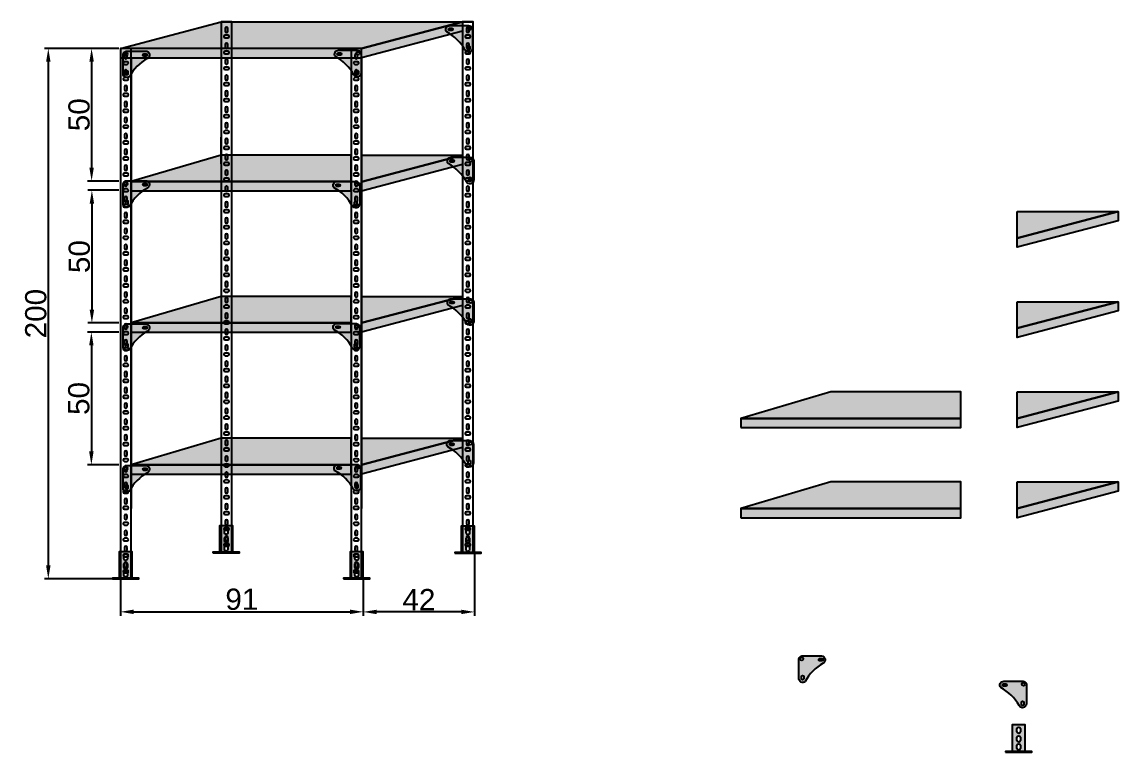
# Model space of a CAD drawing. Header units: millimetres. Extents: x 6614975 to 6624097, y 8742145 to 8746891.
# Drawn here: x 6619076.2 to 6619489.7, y 8745197.9 to 8745473.3 of the extents above; entities that cross this region are included whole.
import ezdxf

# ---------------------------------------------------------------- set-up
doc = ezdxf.new("R2010")
doc.units = ezdxf.units.MM
doc.styles.get("Standard").update_dxf_attribs({"font": 'arial.ttf'})
doc.dimstyles.new('ISO-25', dxfattribs={"dimtxt": 8, "dimasz": 5, "dimexe": 1.5, "dimexo": 0.625, "dimtad": 1, "dimtxsty": 'Standard', "dimcen": 2.5, "dimclrd": 1, "dimclre": 1, "dimclrt": 143, "dimadec": 0, "dimazin": 0, "dimtfac": 1, "dimtmove": 0, "dimatfit": 3, "dimfxl": 1, "dimarcsym": 0})

# ---------------------------------------------------------------- blocks, each defined once
blk = doc.blocks.new('*D72')
at = {"color": 1, "lineweight": -2, "transparency": 16777216}
for p, q in [((6619112.71, 8745463.29), (6619100.97, 8745463.29)), ((6619112.71, 8745413.29), (6619100.97, 8745413.29))]:
    blk.add_line(p, q, dxfattribs=at)
at = {"color": 1, "linetype": 'Continuous', "lineweight": -2, "transparency": 16777216}
blk.add_line((6619102.47, 8745458.29), (6619102.47, 8745418.29), dxfattribs=at)
at = {"color": 1, "transparency": 16777216}
for points in [[(6619101.64, 8745458.29), (6619103.31, 8745458.29), (6619102.47, 8745463.29)], [(6619101.64, 8745418.29), (6619103.31, 8745418.29), (6619102.47, 8745413.29)]]:
    blk.add_solid(points, dxfattribs=at)
at = {"layer": 'Defpoints', "color": 0, "transparency": 16777216}
for p in [(6619113.34, 8745463.29), (6619102.47, 8745413.29), (6619113.34, 8745413.29)]:
    blk.add_point(p, dxfattribs=at)
at = {"color": 143, "transparency": 16777216, "insert": (6619097.76, 8745438.29), "char_height": 8, "attachment_point": 5, "rotation": 90}
blk.add_mtext('50', dxfattribs=at)
blk = doc.blocks.new('*D73')
at = {"color": 1, "lineweight": -2, "transparency": 16777216}
for p, q in [((6619112.71, 8745409.79), (6619101.08, 8745409.79)), ((6619112.71, 8745359.79), (6619101.08, 8745359.79))]:
    blk.add_line(p, q, dxfattribs=at)
at = {"color": 1, "linetype": 'Continuous', "lineweight": -2, "transparency": 16777216}
blk.add_line((6619102.58, 8745404.79), (6619102.58, 8745364.79), dxfattribs=at)
at = {"color": 1, "transparency": 16777216}
for points in [[(6619101.75, 8745404.79), (6619103.42, 8745404.79), (6619102.58, 8745409.79)], [(6619101.75, 8745364.79), (6619103.42, 8745364.79), (6619102.58, 8745359.79)]]:
    blk.add_solid(points, dxfattribs=at)
at = {"layer": 'Defpoints', "color": 0, "transparency": 16777216}
for p in [(6619113.34, 8745409.79), (6619102.58, 8745359.79), (6619113.34, 8745359.79)]:
    blk.add_point(p, dxfattribs=at)
at = {"color": 143, "transparency": 16777216, "insert": (6619097.87, 8745384.79), "char_height": 8, "attachment_point": 5, "rotation": 90}
blk.add_mtext('50', dxfattribs=at)
blk = doc.blocks.new('*D74')
at = {"color": 1, "lineweight": -2, "transparency": 16777216}
for p, q in [((6619112.71, 8745356.29), (6619100.88, 8745356.29)), ((6619112.71, 8745306.29), (6619100.88, 8745306.29))]:
    blk.add_line(p, q, dxfattribs=at)
at = {"color": 1, "linetype": 'Continuous', "lineweight": -2, "transparency": 16777216}
blk.add_line((6619102.38, 8745351.29), (6619102.38, 8745311.29), dxfattribs=at)
at = {"color": 1, "transparency": 16777216}
for points in [[(6619101.54, 8745351.29), (6619103.21, 8745351.29), (6619102.38, 8745356.29)], [(6619101.54, 8745311.29), (6619103.21, 8745311.29), (6619102.38, 8745306.29)]]:
    blk.add_solid(points, dxfattribs=at)
at = {"layer": 'Defpoints', "color": 0, "transparency": 16777216}
for p in [(6619113.34, 8745356.29), (6619102.38, 8745306.29), (6619113.34, 8745306.29)]:
    blk.add_point(p, dxfattribs=at)
at = {"color": 143, "transparency": 16777216, "insert": (6619097.67, 8745331.29), "char_height": 8, "attachment_point": 5, "rotation": 90}
blk.add_mtext('50', dxfattribs=at)
blk = doc.blocks.new('PATA-R')
h = blk.add_hatch(color=8)
h.dxf.hatch_style = 1
h.paths.add_polyline_path([(-2.5, 10.25), (-7.5, 10.25), (-7.5, 0.25), (-2.5, 0.25)])
h.paths.add_polyline_path([(-4.36, 4.4, -1), (-5.64, 4.4), (-5.64, 5.68, -0.736995), (-4.36, 5.68)], flags=16)
h.paths.add_polyline_path([(-4.36, 2.65), (-4.36, 1.38, -1), (-5.64, 1.37), (-5.64, 2.65, -0.736995)], flags=16)
h.paths.add_polyline_path([(-5.64, 7.65), (-5.64, 8.93, -0.736995), (-4.36, 8.93), (-4.36, 7.65, -1)], flags=16)
h.paths.add_polyline_path([(0, 0.25), (-10, 0.25), (-10, 0), (0, 0)])
for points in [[(-7.5, 0.25), (-2.5, 0.25), (-2.5, 10.25), (-7.5, 10.25)], [(-10, 0), (0, 0), (0, 0.25), (-10, 0.25)]]:
    blk.add_lwpolyline(points, close=True)
for points in [[(-4.36, 7.65, -1), (-5.64, 7.65), (-5.64, 8.93, -0.736995), (-4.36, 8.93), (-4.36, 7.65)], [(-4.36, 4.4, -1), (-5.64, 4.4), (-5.64, 5.68, -0.736995), (-4.36, 5.68), (-4.36, 4.4)], [(-4.36, 1.38, -1), (-5.64, 1.37), (-5.64, 2.65, -0.736995), (-4.36, 2.65), (-4.36, 1.37)]]:
    blk.add_lwpolyline(points, format="xyb")
blk = doc.blocks.new('UNION-R')
at = {"true_color": 0x939598}
h = blk.add_hatch(color=252, dxfattribs=at)
h.dxf.hatch_style = 1
h.paths.add_polyline_path([(-8.1, 0.43, 0.631348), (-9.24, -1.96, -0.142591), (-2.34, -8.76, 0.79062), (0.43, -8.11), (0.43, -1.03, 0.414), (-1.04, 0.43)])
h.paths.add_polyline_path([(-1.31, -0.68, -1), (-0.15, -0.68, -1)], flags=16)
h.paths.add_polyline_path([(-7.37, -1.43), (-8.24, -1.43, -0.736995), (-8.24, -0.56), (-7.37, -0.56, -1)], flags=16)
h.paths.add_polyline_path([(-0.6, -7.41), (-0.6, -8.28, -1), (-1.47, -8.28), (-1.47, -7.41, -0.736995)], flags=16)
at = {"true_color": 0xffffff}
h = blk.add_hatch(color=7, dxfattribs=at)
h.dxf.hatch_style = 1
h.paths.add_polyline_path([(-8.1, 0.43, 0.631348), (-9.24, -1.96, -0.142591), (-2.34, -8.76, 0.79062), (0.43, -8.11), (0.43, -1.03, 0.414), (-1.04, 0.43)])
h.paths.add_polyline_path([(-7.37, -1.43), (-8.24, -1.43, -0.736995), (-8.24, -0.56), (-7.37, -0.56, -1)], flags=16)
h.paths.add_polyline_path([(-0.15, -0.68, -1), (-1.31, -0.68, -1)], flags=16)
h.paths.add_polyline_path([(-0.6, -7.41), (-0.6, -8.28, -1), (-1.47, -8.28), (-1.47, -7.41, -0.736995)], flags=16)
for points in [[(0.43, -8.11, -0.79062), (-2.34, -8.76, 0.142591), (-9.24, -1.96, -0.631348), (-8.1, 0.43), (-1.04, 0.43, -0.414214), (0.43, -1.04), (0.43, -8.11)], [(-7.37, -0.56, -1), (-7.37, -1.43), (-8.24, -1.43, -0.736995), (-8.24, -0.56), (-7.37, -0.56)], [(-0.6, -8.28, -1), (-1.47, -8.28), (-1.47, -7.41, -0.736995), (-0.6, -7.41), (-0.6, -8.28)]]:
    blk.add_lwpolyline(points, format="xyb")
blk.add_circle((-0.73, -0.68), 0.581)
blk = doc.blocks.new('*D79')
at = {"color": 1, "lineweight": -2, "transparency": 16777216}
for p, q in [((6619112.71, 8745463.29), (6619084.64, 8745463.29)), ((6619114.28, 8745263.3), (6619084.64, 8745263.3))]:
    blk.add_line(p, q, dxfattribs=at)
at = {"color": 1, "linetype": 'Continuous', "lineweight": -2, "transparency": 16777216}
blk.add_line((6619086.14, 8745458.29), (6619086.14, 8745268.3), dxfattribs=at)
at = {"color": 1, "transparency": 16777216}
for points in [[(6619085.31, 8745458.29), (6619086.98, 8745458.29), (6619086.14, 8745463.29)], [(6619085.31, 8745268.3), (6619086.98, 8745268.3), (6619086.14, 8745263.3)]]:
    blk.add_solid(points, dxfattribs=at)
at = {"layer": 'Defpoints', "color": 0, "transparency": 16777216}
for p in [(6619113.34, 8745463.29), (6619086.14, 8745263.3), (6619114.9, 8745263.3)]:
    blk.add_point(p, dxfattribs=at)
at = {"color": 143, "transparency": 16777216, "insert": (6619081.44, 8745363.29), "char_height": 8, "attachment_point": 5, "rotation": 90}
blk.add_mtext('200', dxfattribs=at)
blk = doc.blocks.new('*D80')
at = {"color": 1, "lineweight": -2, "transparency": 16777216}
for p, q in [((6619113.34, 8745262.85), (6619113.34, 8745249.32)), ((6619204.98, 8745262.85), (6619204.98, 8745249.32))]:
    blk.add_line(p, q, dxfattribs=at)
at = {"color": 1, "linetype": 'Continuous', "lineweight": -2, "transparency": 16777216}
blk.add_line((6619118.34, 8745250.82), (6619199.98, 8745250.82), dxfattribs=at)
at = {"color": 1, "transparency": 16777216}
for points in [[(6619118.34, 8745251.65), (6619118.34, 8745249.98), (6619113.34, 8745250.82)], [(6619199.98, 8745251.65), (6619199.98, 8745249.98), (6619204.98, 8745250.82)]]:
    blk.add_solid(points, dxfattribs=at)
at = {"layer": 'Defpoints', "color": 0, "transparency": 16777216}
for p in [(6619113.34, 8745263.47), (6619204.98, 8745263.47), (6619204.98, 8745250.82)]:
    blk.add_point(p, dxfattribs=at)
at = {"color": 143, "transparency": 16777216, "insert": (6619159.16, 8745255.52), "char_height": 8, "attachment_point": 5}
blk.add_mtext('91', dxfattribs=at)
blk = doc.blocks.new('*D81')
at = {"color": 1, "lineweight": -2, "transparency": 16777216}
for p, q in [((6619246.94, 8745272.53), (6619246.94, 8745249.29)), ((6619204.98, 8745262.85), (6619204.98, 8745249.29))]:
    blk.add_line(p, q, dxfattribs=at)
at = {"color": 1, "linetype": 'Continuous', "lineweight": -2, "transparency": 16777216}
blk.add_line((6619241.94, 8745250.79), (6619209.98, 8745250.79), dxfattribs=at)
at = {"color": 1, "transparency": 16777216}
for points in [[(6619209.98, 8745251.62), (6619209.98, 8745249.95), (6619204.98, 8745250.79)], [(6619241.94, 8745251.62), (6619241.94, 8745249.95), (6619246.94, 8745250.79)]]:
    blk.add_solid(points, dxfattribs=at)
at = {"layer": 'Defpoints', "color": 0, "transparency": 16777216}
for p in [(6619246.94, 8745273.15), (6619204.98, 8745263.47), (6619204.98, 8745250.79)]:
    blk.add_point(p, dxfattribs=at)
at = {"color": 143, "transparency": 16777216, "insert": (6619225.96, 8745255.43), "char_height": 8, "attachment_point": 5}
blk.add_mtext('42', dxfattribs=at)

msp = doc.modelspace()

# ---------------------------------------------------------------- hatches: boundary and pattern name
h = msp.add_hatch(color=8)
h.dxf.hatch_style = 1
h.paths.add_polyline_path([(6619204.336, 8745463.289), (6619242.388, 8745473.289), (6619155.336, 8745473.289), (6619151.336, 8745473.289), (6619113.336, 8745463.289)])
h = msp.add_hatch(color=8)
h.dxf.hatch_style = 1
h.paths.add_polyline_path([(6619242.388, 8745469.789), (6619242.388, 8745473.289), (6619204.336, 8745463.289), (6619204.336, 8745459.789)])
h = msp.add_hatch(color=8)
h.dxf.hatch_style = 1
h.paths.add_polyline_path([(6619113.336, 8745463.289), (6619113.336, 8745459.789), (6619204.336, 8745459.789), (6619204.336, 8745463.289)])
h = msp.add_hatch(color=8)
h.dxf.hatch_style = 1
h.paths.add_polyline_path([(6619151.336, 8745423.058), (6619117.336, 8745413.058), (6619200.336, 8745413.058), (6619200.336, 8745423.058)])
h = msp.add_hatch(color=8)
h.dxf.hatch_style = 1
h.paths.add_polyline_path([(6619242.388, 8745419.522), (6619242.388, 8745423.022), (6619204.336, 8745413.022), (6619204.336, 8745409.522)])
h = msp.add_hatch(color=8)
h.dxf.hatch_style = 1
h.paths.add_polyline_path([(6619242.388, 8745423.022), (6619204.336, 8745423.022), (6619204.336, 8745413.022)])
h = msp.add_hatch(color=8)
h.dxf.hatch_style = 1
h.paths.add_polyline_path([(6619200.336, 8745409.558), (6619200.336, 8745413.058), (6619117.336, 8745413.058), (6619117.336, 8745409.558)])
h = msp.add_hatch(color=8)
h.dxf.hatch_style = 1
h.paths.add_polyline_path([(6619489.718, 8745398.289), (6619489.718, 8745401.789), (6619451.666, 8745391.789), (6619451.666, 8745388.289)])
h = msp.add_hatch(color=8)
h.dxf.hatch_style = 1
h.paths.add_polyline_path([(6619489.718, 8745401.789), (6619451.666, 8745401.789), (6619451.666, 8745391.789)])
h = msp.add_hatch(color=8)
h.dxf.hatch_style = 1
h.paths.add_polyline_path([(6619151.336, 8745369.789), (6619117.336, 8745359.789), (6619200.336, 8745359.789), (6619200.336, 8745369.789)])
h = msp.add_hatch(color=8)
h.dxf.hatch_style = 1
h.paths.add_polyline_path([(6619242.388, 8745366.289), (6619242.388, 8745369.789), (6619204.336, 8745359.789), (6619204.336, 8745356.289)])
h = msp.add_hatch(color=8)
h.dxf.hatch_style = 1
h.paths.add_polyline_path([(6619242.388, 8745369.789), (6619204.336, 8745369.789), (6619204.336, 8745359.789)])
h = msp.add_hatch(color=8)
h.dxf.hatch_style = 1
h.paths.add_polyline_path([(6619489.718, 8745364.289), (6619489.718, 8745367.789), (6619451.666, 8745357.789), (6619451.666, 8745354.289)])
h = msp.add_hatch(color=8)
h.dxf.hatch_style = 1
h.paths.add_polyline_path([(6619489.718, 8745367.789), (6619451.666, 8745367.789), (6619451.666, 8745357.789)])
h = msp.add_hatch(color=8)
h.dxf.hatch_style = 1
h.paths.add_polyline_path([(6619200.336, 8745356.289), (6619200.336, 8745359.789), (6619117.336, 8745359.789), (6619117.336, 8745356.289)])
h = msp.add_hatch(color=8)
h.dxf.hatch_style = 1
h.paths.add_polyline_path([(6619381.363, 8745333.789), (6619347.363, 8745323.789), (6619430.363, 8745323.789), (6619430.363, 8745333.789)])
h = msp.add_hatch(color=8)
h.dxf.hatch_style = 1
h.paths.add_polyline_path([(6619489.718, 8745330.289), (6619489.718, 8745333.789), (6619451.666, 8745323.789), (6619451.666, 8745320.289)])
h = msp.add_hatch(color=8)
h.dxf.hatch_style = 1
h.paths.add_polyline_path([(6619489.718, 8745333.789), (6619451.666, 8745333.789), (6619451.666, 8745323.789)])
h = msp.add_hatch(color=8)
h.dxf.hatch_style = 1
h.paths.add_polyline_path([(6619430.363, 8745320.289), (6619430.363, 8745323.789), (6619347.363, 8745323.789), (6619347.363, 8745320.289)])
h = msp.add_hatch(color=8)
h.dxf.hatch_style = 1
h.paths.add_polyline_path([(6619151.336, 8745316.299), (6619117.336, 8745306.299), (6619200.336, 8745306.299), (6619200.336, 8745316.299)])
h = msp.add_hatch(color=8)
h.dxf.hatch_style = 1
h.paths.add_polyline_path([(6619242.388, 8745312.799), (6619242.388, 8745316.299), (6619204.336, 8745306.299), (6619204.336, 8745302.799)])
h = msp.add_hatch(color=8)
h.dxf.hatch_style = 1
h.paths.add_polyline_path([(6619242.388, 8745316.299), (6619204.336, 8745316.299), (6619204.336, 8745306.299)])
h = msp.add_hatch(color=8)
h.dxf.hatch_style = 1
h.paths.add_polyline_path([(6619200.336, 8745302.799), (6619200.336, 8745306.299), (6619117.336, 8745306.299), (6619117.336, 8745302.799)])
h = msp.add_hatch(color=8)
h.dxf.hatch_style = 1
h.paths.add_polyline_path([(6619381.363, 8745299.789), (6619347.363, 8745289.789), (6619430.363, 8745289.789), (6619430.363, 8745299.789)])
h = msp.add_hatch(color=8)
h.dxf.hatch_style = 1
h.paths.add_polyline_path([(6619489.718, 8745296.289), (6619489.718, 8745299.789), (6619451.666, 8745289.789), (6619451.666, 8745286.289)])
h = msp.add_hatch(color=8)
h.dxf.hatch_style = 1
h.paths.add_polyline_path([(6619489.718, 8745299.789), (6619451.666, 8745299.789), (6619451.666, 8745289.789)])
h = msp.add_hatch(color=8)
h.dxf.hatch_style = 1
h.paths.add_polyline_path([(6619430.363, 8745286.289), (6619430.363, 8745289.789), (6619347.363, 8745289.789), (6619347.363, 8745286.289)])

# ---------------------------------------------------------------- linework, layer by layer
for p, q in [((6619151.336, 8745473.289), (6619155.336, 8745473.289)), ((6619117.336, 8745459.789), (6619117.336, 8745425.789)), ((6619204.336, 8745459.789), (6619204.336, 8745425.789)), ((6619151.336, 8745419.789), (6619151.336, 8745429.789)), ((6619117.336, 8745425.789), (6619117.336, 8745391.789)), ((6619204.336, 8745425.789), (6619204.336, 8745391.789)), ((6619113.336, 8745413.289), (6619113.336, 8745409.789)), ((6619117.336, 8745413.058), (6619117.336, 8745409.558)), ((6619117.336, 8745391.789), (6619117.336, 8745357.789)), ((6619204.336, 8745391.789), (6619204.336, 8745357.789)), ((6619117.336, 8745359.789), (6619117.336, 8745356.289)), ((6619117.336, 8745357.789), (6619117.336, 8745323.789)), ((6619204.336, 8745357.789), (6619204.336, 8745323.789)), ((6619117.336, 8745323.789), (6619117.336, 8745289.789)), ((6619204.336, 8745323.789), (6619204.336, 8745289.789)), ((6619117.336, 8745306.299), (6619117.336, 8745302.799))]:
    msp.add_line(p, q)
for points in [[(6619242.388, 8745473.289), (6619204.336, 8745463.289), (6619113.336, 8745463.289), (6619151.336, 8745473.289), (6619155.336, 8745473.289), (6619246.388, 8745473.289)], [(6619151.336, 8745423.058), (6619117.336, 8745413.058), (6619200.336, 8745413.058), (6619200.336, 8745423.058), (6619151.336, 8745423.058)], [(6619151.336, 8745369.789), (6619117.336, 8745359.789), (6619200.336, 8745359.789), (6619200.336, 8745369.789), (6619151.336, 8745369.789)], [(6619381.363, 8745333.789), (6619347.363, 8745323.789), (6619430.363, 8745323.789), (6619430.363, 8745333.789), (6619381.363, 8745333.789)], [(6619151.336, 8745316.299), (6619117.336, 8745306.299), (6619200.336, 8745306.299), (6619200.336, 8745316.299), (6619151.336, 8745316.299)], [(6619381.363, 8745299.789), (6619347.363, 8745289.789), (6619430.363, 8745289.789), (6619430.363, 8745299.789), (6619381.363, 8745299.789)]]:
    msp.add_lwpolyline(points)
for points in [[(6619151.336, 8745273.289), (6619155.336, 8745273.289), (6619155.336, 8745473.289), (6619151.336, 8745473.289)], [(6619204.336, 8745463.289), (6619242.388, 8745473.289), (6619242.388, 8745469.789), (6619204.336, 8745459.789)], [(6619242.388, 8745273.289), (6619246.388, 8745273.289), (6619246.388, 8745473.289), (6619242.388, 8745473.289)], [(6619113.336, 8745263.289), (6619117.336, 8745263.289), (6619117.336, 8745463.289), (6619113.336, 8745463.289)], [(6619113.336, 8745459.789), (6619204.336, 8745459.789), (6619204.336, 8745463.289), (6619113.336, 8745463.289)], [(6619200.336, 8745263.289), (6619204.336, 8745263.289), (6619204.336, 8745463.289), (6619200.336, 8745463.289)], [(6619204.336, 8745413.022), (6619242.388, 8745423.022), (6619242.388, 8745419.522), (6619204.336, 8745409.522)], [(6619204.336, 8745423.022), (6619242.388, 8745423.022), (6619204.336, 8745413.022)], [(6619117.336, 8745409.558), (6619200.336, 8745409.558), (6619200.336, 8745413.058), (6619117.336, 8745413.058)], [(6619451.666, 8745391.789), (6619489.718, 8745401.789), (6619489.718, 8745398.289), (6619451.666, 8745388.289)], [(6619451.666, 8745401.789), (6619489.718, 8745401.789), (6619451.666, 8745391.789)], [(6619204.336, 8745359.789), (6619242.388, 8745369.789), (6619242.388, 8745366.289), (6619204.336, 8745356.289)], [(6619204.336, 8745369.789), (6619242.388, 8745369.789), (6619204.336, 8745359.789)], [(6619451.666, 8745357.789), (6619489.718, 8745367.789), (6619489.718, 8745364.289), (6619451.666, 8745354.289)], [(6619451.666, 8745367.789), (6619489.718, 8745367.789), (6619451.666, 8745357.789)], [(6619117.336, 8745356.289), (6619200.336, 8745356.289), (6619200.336, 8745359.789), (6619117.336, 8745359.789)], [(6619451.666, 8745323.789), (6619489.718, 8745333.789), (6619489.718, 8745330.289), (6619451.666, 8745320.289)], [(6619451.666, 8745333.789), (6619489.718, 8745333.789), (6619451.666, 8745323.789)], [(6619347.363, 8745320.289), (6619430.363, 8745320.289), (6619430.363, 8745323.789), (6619347.363, 8745323.789)], [(6619204.336, 8745306.299), (6619242.388, 8745316.299), (6619242.388, 8745312.799), (6619204.336, 8745302.799)], [(6619204.336, 8745316.299), (6619242.388, 8745316.299), (6619204.336, 8745306.299)], [(6619117.336, 8745302.799), (6619200.336, 8745302.799), (6619200.336, 8745306.299), (6619117.336, 8745306.299)], [(6619451.666, 8745289.789), (6619489.718, 8745299.789), (6619489.718, 8745296.289), (6619451.666, 8745286.289)], [(6619451.666, 8745299.789), (6619489.718, 8745299.789), (6619451.666, 8745289.789)], [(6619347.363, 8745286.289), (6619430.363, 8745286.289), (6619430.363, 8745289.789), (6619347.363, 8745289.789)]]:
    msp.add_lwpolyline(points, close=True)
for points in [[(6619152.836, 8745469.789, 1), (6619153.836, 8745469.789), (6619153.836, 8745470.789, 1), (6619152.836, 8745470.789)], [(6619243.888, 8745469.789, 1), (6619244.888, 8745469.789), (6619244.888, 8745470.789, 1), (6619243.888, 8745470.789)], [(6619152.836, 8745468.289, 1), (6619152.836, 8745467.289), (6619153.836, 8745467.289, 1), (6619153.836, 8745468.289)], [(6619243.888, 8745468.289, 1), (6619243.888, 8745467.289), (6619244.888, 8745467.289, 1), (6619244.888, 8745468.289)], [(6619152.836, 8745462.289, 1), (6619152.836, 8745461.289), (6619153.836, 8745461.289, 1), (6619153.836, 8745462.289)], [(6619152.836, 8745463.789, 1), (6619153.836, 8745463.789), (6619153.836, 8745464.789, 1), (6619152.836, 8745464.789)], [(6619243.888, 8745462.289, 1), (6619243.888, 8745461.289), (6619244.888, 8745461.289, 1), (6619244.888, 8745462.289)], [(6619243.888, 8745463.789, 1), (6619244.888, 8745463.789), (6619244.888, 8745464.789, 1), (6619243.888, 8745464.789)], [(6619114.836, 8745458.289, 1), (6619114.836, 8745457.289), (6619115.836, 8745457.289, 1), (6619115.836, 8745458.289)], [(6619114.836, 8745459.789, 1), (6619115.836, 8745459.789), (6619115.836, 8745460.789, 1), (6619114.836, 8745460.789)], [(6619152.836, 8745457.789, 1), (6619153.836, 8745457.789), (6619153.836, 8745458.789, 1), (6619152.836, 8745458.789)], [(6619201.836, 8745458.289, 1), (6619201.836, 8745457.289), (6619202.836, 8745457.289, 1), (6619202.836, 8745458.289)], [(6619201.836, 8745459.789, 1), (6619202.836, 8745459.789), (6619202.836, 8745460.789, 1), (6619201.836, 8745460.789)], [(6619243.888, 8745457.789, 1), (6619244.888, 8745457.789), (6619244.888, 8745458.789, 1), (6619243.888, 8745458.789)], [(6619114.836, 8745453.789, 1), (6619115.836, 8745453.789), (6619115.836, 8745454.789, 1), (6619114.836, 8745454.789)], [(6619152.836, 8745456.289, 1), (6619152.836, 8745455.289), (6619153.836, 8745455.289, 1), (6619153.836, 8745456.289)], [(6619152.836, 8745451.789, 1), (6619153.836, 8745451.789), (6619153.836, 8745452.789, 1), (6619152.836, 8745452.789)], [(6619201.836, 8745453.789, 1), (6619202.836, 8745453.789), (6619202.836, 8745454.789, 1), (6619201.836, 8745454.789)], [(6619243.888, 8745456.289, 1), (6619243.888, 8745455.289), (6619244.888, 8745455.289, 1), (6619244.888, 8745456.289)], [(6619243.888, 8745451.789, 1), (6619244.888, 8745451.789), (6619244.888, 8745452.789, 1), (6619243.888, 8745452.789)], [(6619114.836, 8745452.289, 1), (6619114.836, 8745451.289), (6619115.836, 8745451.289, 1), (6619115.836, 8745452.289)], [(6619114.836, 8745447.789, 1), (6619115.836, 8745447.789), (6619115.836, 8745448.789, 1), (6619114.836, 8745448.789)], [(6619152.836, 8745450.289, 1), (6619152.836, 8745449.289), (6619153.836, 8745449.289, 1), (6619153.836, 8745450.289)], [(6619201.836, 8745452.289, 1), (6619201.836, 8745451.289), (6619202.836, 8745451.289, 1), (6619202.836, 8745452.289)], [(6619201.836, 8745447.789, 1), (6619202.836, 8745447.789), (6619202.836, 8745448.789, 1), (6619201.836, 8745448.789)], [(6619243.888, 8745450.289, 1), (6619243.888, 8745449.289), (6619244.888, 8745449.289, 1), (6619244.888, 8745450.289)], [(6619114.836, 8745446.289, 1), (6619114.836, 8745445.289), (6619115.836, 8745445.289, 1), (6619115.836, 8745446.289)], [(6619152.836, 8745445.789, 1), (6619153.836, 8745445.789), (6619153.836, 8745446.789, 1), (6619152.836, 8745446.789)], [(6619201.836, 8745446.289, 1), (6619201.836, 8745445.289), (6619202.836, 8745445.289, 1), (6619202.836, 8745446.289)], [(6619243.888, 8745445.789, 1), (6619244.888, 8745445.789), (6619244.888, 8745446.789, 1), (6619243.888, 8745446.789)], [(6619114.836, 8745441.789, 1), (6619115.836, 8745441.789), (6619115.836, 8745442.789, 1), (6619114.836, 8745442.789)], [(6619152.836, 8745444.289, 1), (6619152.836, 8745443.289), (6619153.836, 8745443.289, 1), (6619153.836, 8745444.289)], [(6619152.836, 8745439.789, 1), (6619153.836, 8745439.789), (6619153.836, 8745440.789, 1), (6619152.836, 8745440.789)], [(6619201.836, 8745441.789, 1), (6619202.836, 8745441.789), (6619202.836, 8745442.789, 1), (6619201.836, 8745442.789)], [(6619243.888, 8745444.289, 1), (6619243.888, 8745443.289), (6619244.888, 8745443.289, 1), (6619244.888, 8745444.289)], [(6619243.888, 8745439.789, 1), (6619244.888, 8745439.789), (6619244.888, 8745440.789, 1), (6619243.888, 8745440.789)], [(6619114.836, 8745440.289, 1), (6619114.836, 8745439.289), (6619115.836, 8745439.289, 1), (6619115.836, 8745440.289)], [(6619114.836, 8745435.789, 1), (6619115.836, 8745435.789), (6619115.836, 8745436.789, 1), (6619114.836, 8745436.789)], [(6619152.836, 8745438.289, 1), (6619152.836, 8745437.289), (6619153.836, 8745437.289, 1), (6619153.836, 8745438.289)], [(6619201.836, 8745440.289, 1), (6619201.836, 8745439.289), (6619202.836, 8745439.289, 1), (6619202.836, 8745440.289)], [(6619201.836, 8745435.789, 1), (6619202.836, 8745435.789), (6619202.836, 8745436.789, 1), (6619201.836, 8745436.789)], [(6619243.888, 8745438.289, 1), (6619243.888, 8745437.289), (6619244.888, 8745437.289, 1), (6619244.888, 8745438.289)], [(6619114.836, 8745434.289, 1), (6619114.836, 8745433.289), (6619115.836, 8745433.289, 1), (6619115.836, 8745434.289)], [(6619152.836, 8745433.789, 1), (6619153.836, 8745433.789), (6619153.836, 8745434.789, 1), (6619152.836, 8745434.789)], [(6619201.836, 8745434.289, 1), (6619201.836, 8745433.289), (6619202.836, 8745433.289, 1), (6619202.836, 8745434.289)], [(6619243.888, 8745433.789, 1), (6619244.888, 8745433.789), (6619244.888, 8745434.789, 1), (6619243.888, 8745434.789)], [(6619114.836, 8745429.789, 1), (6619115.836, 8745429.789), (6619115.836, 8745430.789, 1), (6619114.836, 8745430.789)], [(6619152.836, 8745432.289, 1), (6619152.836, 8745431.289), (6619153.836, 8745431.289, 1), (6619153.836, 8745432.289)], [(6619152.836, 8745427.789, 1), (6619153.836, 8745427.789), (6619153.836, 8745428.789, 1), (6619152.836, 8745428.789)], [(6619201.836, 8745429.789, 1), (6619202.836, 8745429.789), (6619202.836, 8745430.789, 1), (6619201.836, 8745430.789)], [(6619243.888, 8745432.289, 1), (6619243.888, 8745431.289), (6619244.888, 8745431.289, 1), (6619244.888, 8745432.289)], [(6619243.888, 8745427.789, 1), (6619244.888, 8745427.789), (6619244.888, 8745428.789, 1), (6619243.888, 8745428.789)], [(6619114.836, 8745428.289, 1), (6619114.836, 8745427.289), (6619115.836, 8745427.289, 1), (6619115.836, 8745428.289)], [(6619114.836, 8745423.789, 1), (6619115.836, 8745423.789), (6619115.836, 8745424.789, 1), (6619114.836, 8745424.789)], [(6619152.836, 8745426.289, 1), (6619152.836, 8745425.289), (6619153.836, 8745425.289, 1), (6619153.836, 8745426.289)], [(6619201.836, 8745428.289, 1), (6619201.836, 8745427.289), (6619202.836, 8745427.289, 1), (6619202.836, 8745428.289)], [(6619201.836, 8745423.789, 1), (6619202.836, 8745423.789), (6619202.836, 8745424.789, 1), (6619201.836, 8745424.789)], [(6619243.888, 8745426.289, 1), (6619243.888, 8745425.289), (6619244.888, 8745425.289, 1), (6619244.888, 8745426.289)], [(6619114.836, 8745422.289, 1), (6619114.836, 8745421.289), (6619115.836, 8745421.289, 1), (6619115.836, 8745422.289)], [(6619152.836, 8745420.289, 1), (6619152.836, 8745419.289), (6619153.836, 8745419.289, 1), (6619153.836, 8745420.289)], [(6619152.836, 8745421.789, 1), (6619153.836, 8745421.789), (6619153.836, 8745422.789, 1), (6619152.836, 8745422.789)], [(6619201.836, 8745422.289, 1), (6619201.836, 8745421.289), (6619202.836, 8745421.289, 1), (6619202.836, 8745422.289)], [(6619243.888, 8745420.289, 1), (6619243.888, 8745419.289), (6619244.888, 8745419.289, 1), (6619244.888, 8745420.289)], [(6619243.888, 8745421.789, 1), (6619244.888, 8745421.789), (6619244.888, 8745422.789, 1), (6619243.888, 8745422.789)], [(6619114.836, 8745416.289, 1), (6619114.836, 8745415.289), (6619115.836, 8745415.289, 1), (6619115.836, 8745416.289)], [(6619114.836, 8745417.789, 1), (6619115.836, 8745417.789), (6619115.836, 8745418.789, 1), (6619114.836, 8745418.789)], [(6619152.836, 8745415.924, 1), (6619153.836, 8745415.924), (6619153.836, 8745416.924, 1), (6619152.836, 8745416.924)], [(6619201.836, 8745416.289, 1), (6619201.836, 8745415.289), (6619202.836, 8745415.289, 1), (6619202.836, 8745416.289)], [(6619201.836, 8745417.789, 1), (6619202.836, 8745417.789), (6619202.836, 8745418.789, 1), (6619201.836, 8745418.789)], [(6619243.888, 8745415.924, 1), (6619244.888, 8745415.924), (6619244.888, 8745416.924, 1), (6619243.888, 8745416.924)], [(6619114.836, 8745411.789, 1), (6619115.836, 8745411.789), (6619115.836, 8745412.789, 1), (6619114.836, 8745412.789)], [(6619152.836, 8745414.424, 1), (6619152.836, 8745413.424), (6619153.836, 8745413.424, 1), (6619153.836, 8745414.424)], [(6619201.836, 8745411.789, 1), (6619202.836, 8745411.789), (6619202.836, 8745412.789, 1), (6619201.836, 8745412.789)], [(6619243.888, 8745414.424, 1), (6619243.888, 8745413.424), (6619244.888, 8745413.424, 1), (6619244.888, 8745414.424)], [(6619114.836, 8745410.289, 1), (6619114.836, 8745409.289), (6619115.836, 8745409.289, 1), (6619115.836, 8745410.289)], [(6619152.836, 8745408.424, 1), (6619152.836, 8745407.424), (6619153.836, 8745407.424, 1), (6619153.836, 8745408.424)], [(6619152.836, 8745409.924, 1), (6619153.836, 8745409.924), (6619153.836, 8745410.924, 1), (6619152.836, 8745410.924)], [(6619201.836, 8745410.289, 1), (6619201.836, 8745409.289), (6619202.836, 8745409.289, 1), (6619202.836, 8745410.289)], [(6619243.888, 8745408.424, 1), (6619243.888, 8745407.424), (6619244.888, 8745407.424, 1), (6619244.888, 8745408.424)], [(6619243.888, 8745409.924, 1), (6619244.888, 8745409.924), (6619244.888, 8745410.924, 1), (6619243.888, 8745410.924)], [(6619114.836, 8745404.424, 1), (6619114.836, 8745403.424), (6619115.836, 8745403.424, 1), (6619115.836, 8745404.424)], [(6619114.836, 8745405.924, 1), (6619115.836, 8745405.924), (6619115.836, 8745406.924, 1), (6619114.836, 8745406.924)], [(6619152.836, 8745403.924, 1), (6619153.836, 8745403.924), (6619153.836, 8745404.924, 1), (6619152.836, 8745404.924)], [(6619201.836, 8745404.424, 1), (6619201.836, 8745403.424), (6619202.836, 8745403.424, 1), (6619202.836, 8745404.424)], [(6619201.836, 8745405.924, 1), (6619202.836, 8745405.924), (6619202.836, 8745406.924, 1), (6619201.836, 8745406.924)], [(6619243.888, 8745403.924, 1), (6619244.888, 8745403.924), (6619244.888, 8745404.924, 1), (6619243.888, 8745404.924)], [(6619114.836, 8745399.924, 1), (6619115.836, 8745399.924), (6619115.836, 8745400.924, 1), (6619114.836, 8745400.924)], [(6619152.836, 8745402.424, 1), (6619152.836, 8745401.424), (6619153.836, 8745401.424, 1), (6619153.836, 8745402.424)], [(6619152.836, 8745397.924, 1), (6619153.836, 8745397.924), (6619153.836, 8745398.924, 1), (6619152.836, 8745398.924)], [(6619201.836, 8745399.924, 1), (6619202.836, 8745399.924), (6619202.836, 8745400.924, 1), (6619201.836, 8745400.924)], [(6619243.888, 8745402.424, 1), (6619243.888, 8745401.424), (6619244.888, 8745401.424, 1), (6619244.888, 8745402.424)], [(6619243.888, 8745397.924, 1), (6619244.888, 8745397.924), (6619244.888, 8745398.924, 1), (6619243.888, 8745398.924)], [(6619114.836, 8745398.424, 1), (6619114.836, 8745397.424), (6619115.836, 8745397.424, 1), (6619115.836, 8745398.424)], [(6619114.836, 8745393.924, 1), (6619115.836, 8745393.924), (6619115.836, 8745394.924, 1), (6619114.836, 8745394.924)], [(6619152.836, 8745396.424, 1), (6619152.836, 8745395.424), (6619153.836, 8745395.424, 1), (6619153.836, 8745396.424)], [(6619201.836, 8745398.424, 1), (6619201.836, 8745397.424), (6619202.836, 8745397.424, 1), (6619202.836, 8745398.424)], [(6619201.836, 8745393.924, 1), (6619202.836, 8745393.924), (6619202.836, 8745394.924, 1), (6619201.836, 8745394.924)], [(6619243.888, 8745396.424, 1), (6619243.888, 8745395.424), (6619244.888, 8745395.424, 1), (6619244.888, 8745396.424)], [(6619114.836, 8745392.424, 1), (6619114.836, 8745391.424), (6619115.836, 8745391.424, 1), (6619115.836, 8745392.424)], [(6619152.836, 8745391.924, 1), (6619153.836, 8745391.924), (6619153.836, 8745392.924, 1), (6619152.836, 8745392.924)], [(6619201.836, 8745392.424, 1), (6619201.836, 8745391.424), (6619202.836, 8745391.424, 1), (6619202.836, 8745392.424)], [(6619243.888, 8745391.924, 1), (6619244.888, 8745391.924), (6619244.888, 8745392.924, 1), (6619243.888, 8745392.924)], [(6619114.836, 8745387.924, 1), (6619115.836, 8745387.924), (6619115.836, 8745388.924, 1), (6619114.836, 8745388.924)], [(6619152.836, 8745390.424, 1), (6619152.836, 8745389.424), (6619153.836, 8745389.424, 1), (6619153.836, 8745390.424)], [(6619152.836, 8745385.924, 1), (6619153.836, 8745385.924), (6619153.836, 8745386.924, 1), (6619152.836, 8745386.924)], [(6619201.836, 8745387.924, 1), (6619202.836, 8745387.924), (6619202.836, 8745388.924, 1), (6619201.836, 8745388.924)], [(6619243.888, 8745390.424, 1), (6619243.888, 8745389.424), (6619244.888, 8745389.424, 1), (6619244.888, 8745390.424)], [(6619243.888, 8745385.924, 1), (6619244.888, 8745385.924), (6619244.888, 8745386.924, 1), (6619243.888, 8745386.924)], [(6619114.836, 8745386.424, 1), (6619114.836, 8745385.424), (6619115.836, 8745385.424, 1), (6619115.836, 8745386.424)], [(6619114.836, 8745381.924, 1), (6619115.836, 8745381.924), (6619115.836, 8745382.924, 1), (6619114.836, 8745382.924)], [(6619152.836, 8745384.424, 1), (6619152.836, 8745383.424), (6619153.836, 8745383.424, 1), (6619153.836, 8745384.424)], [(6619201.836, 8745386.424, 1), (6619201.836, 8745385.424), (6619202.836, 8745385.424, 1), (6619202.836, 8745386.424)], [(6619201.836, 8745381.924, 1), (6619202.836, 8745381.924), (6619202.836, 8745382.924, 1), (6619201.836, 8745382.924)], [(6619243.888, 8745384.424, 1), (6619243.888, 8745383.424), (6619244.888, 8745383.424, 1), (6619244.888, 8745384.424)], [(6619114.836, 8745380.424, 1), (6619114.836, 8745379.424), (6619115.836, 8745379.424, 1), (6619115.836, 8745380.424)], [(6619152.836, 8745379.924, 1), (6619153.836, 8745379.924), (6619153.836, 8745380.924, 1), (6619152.836, 8745380.924)], [(6619201.836, 8745380.424, 1), (6619201.836, 8745379.424), (6619202.836, 8745379.424, 1), (6619202.836, 8745380.424)], [(6619243.888, 8745379.924, 1), (6619244.888, 8745379.924), (6619244.888, 8745380.924, 1), (6619243.888, 8745380.924)], [(6619114.836, 8745375.924, 1), (6619115.836, 8745375.924), (6619115.836, 8745376.924, 1), (6619114.836, 8745376.924)], [(6619152.836, 8745378.424, 1), (6619152.836, 8745377.424), (6619153.836, 8745377.424, 1), (6619153.836, 8745378.424)], [(6619152.836, 8745373.924, 1), (6619153.836, 8745373.924), (6619153.836, 8745374.924, 1), (6619152.836, 8745374.924)], [(6619201.836, 8745375.924, 1), (6619202.836, 8745375.924), (6619202.836, 8745376.924, 1), (6619201.836, 8745376.924)], [(6619243.888, 8745378.424, 1), (6619243.888, 8745377.424), (6619244.888, 8745377.424, 1), (6619244.888, 8745378.424)], [(6619243.888, 8745373.924, 1), (6619244.888, 8745373.924), (6619244.888, 8745374.924, 1), (6619243.888, 8745374.924)], [(6619114.836, 8745374.424, 1), (6619114.836, 8745373.424), (6619115.836, 8745373.424, 1), (6619115.836, 8745374.424)], [(6619114.836, 8745369.924, 1), (6619115.836, 8745369.924), (6619115.836, 8745370.924, 1), (6619114.836, 8745370.924)], [(6619152.836, 8745372.424, 1), (6619152.836, 8745371.424), (6619153.836, 8745371.424, 1), (6619153.836, 8745372.424)], [(6619201.836, 8745374.424, 1), (6619201.836, 8745373.424), (6619202.836, 8745373.424, 1), (6619202.836, 8745374.424)], [(6619201.836, 8745369.924, 1), (6619202.836, 8745369.924), (6619202.836, 8745370.924, 1), (6619201.836, 8745370.924)], [(6619243.888, 8745372.424, 1), (6619243.888, 8745371.424), (6619244.888, 8745371.424, 1), (6619244.888, 8745372.424)], [(6619114.836, 8745368.424, 1), (6619114.836, 8745367.424), (6619115.836, 8745367.424, 1), (6619115.836, 8745368.424)], [(6619152.836, 8745366.424, 1), (6619152.836, 8745365.424), (6619153.836, 8745365.424, 1), (6619153.836, 8745366.424)], [(6619152.836, 8745367.924, 1), (6619153.836, 8745367.924), (6619153.836, 8745368.924, 1), (6619152.836, 8745368.924)], [(6619201.836, 8745368.424, 1), (6619201.836, 8745367.424), (6619202.836, 8745367.424, 1), (6619202.836, 8745368.424)], [(6619243.888, 8745366.424, 1), (6619243.888, 8745365.424), (6619244.888, 8745365.424, 1), (6619244.888, 8745366.424)], [(6619243.888, 8745367.924, 1), (6619244.888, 8745367.924), (6619244.888, 8745368.924, 1), (6619243.888, 8745368.924)], [(6619114.836, 8745362.424, 1), (6619114.836, 8745361.424), (6619115.836, 8745361.424, 1), (6619115.836, 8745362.424)], [(6619114.836, 8745363.924, 1), (6619115.836, 8745363.924), (6619115.836, 8745364.924, 1), (6619114.836, 8745364.924)], [(6619152.836, 8745361.924, 1), (6619153.836, 8745361.924), (6619153.836, 8745362.924, 1), (6619152.836, 8745362.924)], [(6619201.836, 8745362.424, 1), (6619201.836, 8745361.424), (6619202.836, 8745361.424, 1), (6619202.836, 8745362.424)], [(6619201.836, 8745363.924, 1), (6619202.836, 8745363.924), (6619202.836, 8745364.924, 1), (6619201.836, 8745364.924)], [(6619243.888, 8745361.924, 1), (6619244.888, 8745361.924), (6619244.888, 8745362.924, 1), (6619243.888, 8745362.924)], [(6619114.836, 8745357.924, 1), (6619115.836, 8745357.924), (6619115.836, 8745358.924, 1), (6619114.836, 8745358.924)], [(6619152.836, 8745360.424, 1), (6619152.836, 8745359.424), (6619153.836, 8745359.424, 1), (6619153.836, 8745360.424)], [(6619201.836, 8745357.924, 1), (6619202.836, 8745357.924), (6619202.836, 8745358.924, 1), (6619201.836, 8745358.924)], [(6619243.888, 8745360.424, 1), (6619243.888, 8745359.424), (6619244.888, 8745359.424, 1), (6619244.888, 8745360.424)], [(6619114.836, 8745356.424, 1), (6619114.836, 8745355.424), (6619115.836, 8745355.424, 1), (6619115.836, 8745356.424)], [(6619152.836, 8745354.424, 1), (6619152.836, 8745353.424), (6619153.836, 8745353.424, 1), (6619153.836, 8745354.424)], [(6619152.836, 8745355.924, 1), (6619153.836, 8745355.924), (6619153.836, 8745356.924, 1), (6619152.836, 8745356.924)], [(6619201.836, 8745356.424, 1), (6619201.836, 8745355.424), (6619202.836, 8745355.424, 1), (6619202.836, 8745356.424)], [(6619243.888, 8745354.424, 1), (6619243.888, 8745353.424), (6619244.888, 8745353.424, 1), (6619244.888, 8745354.424)], [(6619243.888, 8745355.924, 1), (6619244.888, 8745355.924), (6619244.888, 8745356.924, 1), (6619243.888, 8745356.924)], [(6619114.836, 8745350.424, 1), (6619114.836, 8745349.424), (6619115.836, 8745349.424, 1), (6619115.836, 8745350.424)], [(6619114.836, 8745351.924, 1), (6619115.836, 8745351.924), (6619115.836, 8745352.924, 1), (6619114.836, 8745352.924)], [(6619152.836, 8745349.924, 1), (6619153.836, 8745349.924), (6619153.836, 8745350.924, 1), (6619152.836, 8745350.924)], [(6619201.836, 8745350.424, 1), (6619201.836, 8745349.424), (6619202.836, 8745349.424, 1), (6619202.836, 8745350.424)], [(6619201.836, 8745351.924, 1), (6619202.836, 8745351.924), (6619202.836, 8745352.924, 1), (6619201.836, 8745352.924)], [(6619243.888, 8745349.924, 1), (6619244.888, 8745349.924), (6619244.888, 8745350.924, 1), (6619243.888, 8745350.924)], [(6619114.836, 8745345.924, 1), (6619115.836, 8745345.924), (6619115.836, 8745346.924, 1), (6619114.836, 8745346.924)], [(6619152.836, 8745348.424, 1), (6619152.836, 8745347.424), (6619153.836, 8745347.424, 1), (6619153.836, 8745348.424)], [(6619201.836, 8745345.924, 1), (6619202.836, 8745345.924), (6619202.836, 8745346.924, 1), (6619201.836, 8745346.924)], [(6619243.888, 8745348.424, 1), (6619243.888, 8745347.424), (6619244.888, 8745347.424, 1), (6619244.888, 8745348.424)], [(6619114.836, 8745344.424, 1), (6619114.836, 8745343.424), (6619115.836, 8745343.424, 1), (6619115.836, 8745344.424)], [(6619152.836, 8745342.424, 1), (6619152.836, 8745341.424), (6619153.836, 8745341.424, 1), (6619153.836, 8745342.424)], [(6619152.836, 8745343.924, 1), (6619153.836, 8745343.924), (6619153.836, 8745344.924, 1), (6619152.836, 8745344.924)], [(6619201.836, 8745344.424, 1), (6619201.836, 8745343.424), (6619202.836, 8745343.424, 1), (6619202.836, 8745344.424)], [(6619243.888, 8745342.424, 1), (6619243.888, 8745341.424), (6619244.888, 8745341.424, 1), (6619244.888, 8745342.424)], [(6619243.888, 8745343.924, 1), (6619244.888, 8745343.924), (6619244.888, 8745344.924, 1), (6619243.888, 8745344.924)], [(6619114.836, 8745338.424, 1), (6619114.836, 8745337.424), (6619115.836, 8745337.424, 1), (6619115.836, 8745338.424)], [(6619114.836, 8745339.924, 1), (6619115.836, 8745339.924), (6619115.836, 8745340.924, 1), (6619114.836, 8745340.924)], [(6619152.836, 8745338.059, 1), (6619153.836, 8745338.059), (6619153.836, 8745339.059, 1), (6619152.836, 8745339.059)], [(6619201.836, 8745338.424, 1), (6619201.836, 8745337.424), (6619202.836, 8745337.424, 1), (6619202.836, 8745338.424)], [(6619201.836, 8745339.924, 1), (6619202.836, 8745339.924), (6619202.836, 8745340.924, 1), (6619201.836, 8745340.924)], [(6619243.888, 8745338.059, 1), (6619244.888, 8745338.059), (6619244.888, 8745339.059, 1), (6619243.888, 8745339.059)], [(6619114.836, 8745333.924, 1), (6619115.836, 8745333.924), (6619115.836, 8745334.924, 1), (6619114.836, 8745334.924)], [(6619152.836, 8745336.559, 1), (6619152.836, 8745335.559), (6619153.836, 8745335.559, 1), (6619153.836, 8745336.559)], [(6619152.836, 8745332.059, 1), (6619153.836, 8745332.059), (6619153.836, 8745333.059, 1), (6619152.836, 8745333.059)], [(6619201.836, 8745333.924, 1), (6619202.836, 8745333.924), (6619202.836, 8745334.924, 1), (6619201.836, 8745334.924)], [(6619243.888, 8745336.559, 1), (6619243.888, 8745335.559), (6619244.888, 8745335.559, 1), (6619244.888, 8745336.559)], [(6619243.888, 8745332.059, 1), (6619244.888, 8745332.059), (6619244.888, 8745333.059, 1), (6619243.888, 8745333.059)], [(6619114.836, 8745332.424, 1), (6619114.836, 8745331.424), (6619115.836, 8745331.424, 1), (6619115.836, 8745332.424)], [(6619114.836, 8745328.059, 1), (6619115.836, 8745328.059), (6619115.836, 8745329.059, 1), (6619114.836, 8745329.059)], [(6619152.836, 8745330.559, 1), (6619152.836, 8745329.559), (6619153.836, 8745329.559, 1), (6619153.836, 8745330.559)], [(6619201.836, 8745332.424, 1), (6619201.836, 8745331.424), (6619202.836, 8745331.424, 1), (6619202.836, 8745332.424)], [(6619201.836, 8745328.059, 1), (6619202.836, 8745328.059), (6619202.836, 8745329.059, 1), (6619201.836, 8745329.059)], [(6619243.888, 8745330.559, 1), (6619243.888, 8745329.559), (6619244.888, 8745329.559, 1), (6619244.888, 8745330.559)], [(6619114.836, 8745326.559, 1), (6619114.836, 8745325.559), (6619115.836, 8745325.559, 1), (6619115.836, 8745326.559)], [(6619152.836, 8745326.059, 1), (6619153.836, 8745326.059), (6619153.836, 8745327.059, 1), (6619152.836, 8745327.059)], [(6619201.836, 8745326.559, 1), (6619201.836, 8745325.559), (6619202.836, 8745325.559, 1), (6619202.836, 8745326.559)], [(6619243.888, 8745326.059, 1), (6619244.888, 8745326.059), (6619244.888, 8745327.059, 1), (6619243.888, 8745327.059)], [(6619114.836, 8745322.059, 1), (6619115.836, 8745322.059), (6619115.836, 8745323.059, 1), (6619114.836, 8745323.059)], [(6619152.836, 8745324.559, 1), (6619152.836, 8745323.559), (6619153.836, 8745323.559, 1), (6619153.836, 8745324.559)], [(6619152.836, 8745320.059, 1), (6619153.836, 8745320.059), (6619153.836, 8745321.059, 1), (6619152.836, 8745321.059)], [(6619201.836, 8745322.059, 1), (6619202.836, 8745322.059), (6619202.836, 8745323.059, 1), (6619201.836, 8745323.059)], [(6619243.888, 8745324.559, 1), (6619243.888, 8745323.559), (6619244.888, 8745323.559, 1), (6619244.888, 8745324.559)], [(6619243.888, 8745320.059, 1), (6619244.888, 8745320.059), (6619244.888, 8745321.059, 1), (6619243.888, 8745321.059)], [(6619114.836, 8745320.559, 1), (6619114.836, 8745319.559), (6619115.836, 8745319.559, 1), (6619115.836, 8745320.559)], [(6619114.836, 8745316.059, 1), (6619115.836, 8745316.059), (6619115.836, 8745317.059, 1), (6619114.836, 8745317.059)], [(6619152.836, 8745318.559, 1), (6619152.836, 8745317.559), (6619153.836, 8745317.559, 1), (6619153.836, 8745318.559)], [(6619201.836, 8745320.559, 1), (6619201.836, 8745319.559), (6619202.836, 8745319.559, 1), (6619202.836, 8745320.559)], [(6619201.836, 8745316.059, 1), (6619202.836, 8745316.059), (6619202.836, 8745317.059, 1), (6619201.836, 8745317.059)], [(6619243.888, 8745318.559, 1), (6619243.888, 8745317.559), (6619244.888, 8745317.559, 1), (6619244.888, 8745318.559)], [(6619114.836, 8745314.559, 1), (6619114.836, 8745313.559), (6619115.836, 8745313.559, 1), (6619115.836, 8745314.559)], [(6619152.836, 8745312.559, 1), (6619152.836, 8745311.559), (6619153.836, 8745311.559, 1), (6619153.836, 8745312.559)], [(6619152.836, 8745314.059, 1), (6619153.836, 8745314.059), (6619153.836, 8745315.059, 1), (6619152.836, 8745315.059)], [(6619201.836, 8745314.559, 1), (6619201.836, 8745313.559), (6619202.836, 8745313.559, 1), (6619202.836, 8745314.559)], [(6619243.888, 8745312.559, 1), (6619243.888, 8745311.559), (6619244.888, 8745311.559, 1), (6619244.888, 8745312.559)], [(6619243.888, 8745314.059, 1), (6619244.888, 8745314.059), (6619244.888, 8745315.059, 1), (6619243.888, 8745315.059)], [(6619114.836, 8745308.559, 1), (6619114.836, 8745307.559), (6619115.836, 8745307.559, 1), (6619115.836, 8745308.559)], [(6619114.836, 8745310.059, 1), (6619115.836, 8745310.059), (6619115.836, 8745311.059, 1), (6619114.836, 8745311.059)], [(6619152.836, 8745308.059, 1), (6619153.836, 8745308.059), (6619153.836, 8745309.059, 1), (6619152.836, 8745309.059)], [(6619201.836, 8745308.559, 1), (6619201.836, 8745307.559), (6619202.836, 8745307.559, 1), (6619202.836, 8745308.559)], [(6619201.836, 8745310.059, 1), (6619202.836, 8745310.059), (6619202.836, 8745311.059, 1), (6619201.836, 8745311.059)], [(6619243.888, 8745308.059, 1), (6619244.888, 8745308.059), (6619244.888, 8745309.059, 1), (6619243.888, 8745309.059)], [(6619114.836, 8745304.059, 1), (6619115.836, 8745304.059), (6619115.836, 8745305.059, 1), (6619114.836, 8745305.059)], [(6619152.836, 8745306.559, 1), (6619152.836, 8745305.559), (6619153.836, 8745305.559, 1), (6619153.836, 8745306.559)], [(6619201.836, 8745304.059, 1), (6619202.836, 8745304.059), (6619202.836, 8745305.059, 1), (6619201.836, 8745305.059)], [(6619243.888, 8745306.559, 1), (6619243.888, 8745305.559), (6619244.888, 8745305.559, 1), (6619244.888, 8745306.559)], [(6619114.836, 8745302.559, 1), (6619114.836, 8745301.559), (6619115.836, 8745301.559, 1), (6619115.836, 8745302.559)], [(6619152.836, 8745300.559, 1), (6619152.836, 8745299.559), (6619153.836, 8745299.559, 1), (6619153.836, 8745300.559)], [(6619152.836, 8745302.059, 1), (6619153.836, 8745302.059), (6619153.836, 8745303.059, 1), (6619152.836, 8745303.059)], [(6619201.836, 8745302.559, 1), (6619201.836, 8745301.559), (6619202.836, 8745301.559, 1), (6619202.836, 8745302.559)], [(6619243.888, 8745300.559, 1), (6619243.888, 8745299.559), (6619244.888, 8745299.559, 1), (6619244.888, 8745300.559)], [(6619243.888, 8745302.059, 1), (6619244.888, 8745302.059), (6619244.888, 8745303.059, 1), (6619243.888, 8745303.059)], [(6619114.836, 8745296.559, 1), (6619114.836, 8745295.559), (6619115.836, 8745295.559, 1), (6619115.836, 8745296.559)], [(6619114.836, 8745298.059, 1), (6619115.836, 8745298.059), (6619115.836, 8745299.059, 1), (6619114.836, 8745299.059)], [(6619152.836, 8745296.059, 1), (6619153.836, 8745296.059), (6619153.836, 8745297.059, 1), (6619152.836, 8745297.059)], [(6619201.836, 8745296.559, 1), (6619201.836, 8745295.559), (6619202.836, 8745295.559, 1), (6619202.836, 8745296.559)], [(6619201.836, 8745298.059, 1), (6619202.836, 8745298.059), (6619202.836, 8745299.059, 1), (6619201.836, 8745299.059)], [(6619243.888, 8745296.059, 1), (6619244.888, 8745296.059), (6619244.888, 8745297.059, 1), (6619243.888, 8745297.059)], [(6619114.836, 8745292.059, 1), (6619115.836, 8745292.059), (6619115.836, 8745293.059, 1), (6619114.836, 8745293.059)], [(6619152.836, 8745294.559, 1), (6619152.836, 8745293.559), (6619153.836, 8745293.559, 1), (6619153.836, 8745294.559)], [(6619201.836, 8745292.059, 1), (6619202.836, 8745292.059), (6619202.836, 8745293.059, 1), (6619201.836, 8745293.059)], [(6619243.888, 8745294.559, 1), (6619243.888, 8745293.559), (6619244.888, 8745293.559, 1), (6619244.888, 8745294.559)], [(6619114.836, 8745290.559, 1), (6619114.836, 8745289.559), (6619115.836, 8745289.559, 1), (6619115.836, 8745290.559)], [(6619152.836, 8745288.559, 1), (6619152.836, 8745287.559), (6619153.836, 8745287.559, 1), (6619153.836, 8745288.559)], [(6619152.836, 8745290.059, 1), (6619153.836, 8745290.059), (6619153.836, 8745291.059, 1), (6619152.836, 8745291.059)], [(6619201.836, 8745290.559, 1), (6619201.836, 8745289.559), (6619202.836, 8745289.559, 1), (6619202.836, 8745290.559)], [(6619243.888, 8745288.559, 1), (6619243.888, 8745287.559), (6619244.888, 8745287.559, 1), (6619244.888, 8745288.559)], [(6619243.888, 8745290.059, 1), (6619244.888, 8745290.059), (6619244.888, 8745291.059, 1), (6619243.888, 8745291.059)], [(6619114.836, 8745284.559, 1), (6619114.836, 8745283.559), (6619115.836, 8745283.559, 1), (6619115.836, 8745284.559)], [(6619114.836, 8745286.059, 1), (6619115.836, 8745286.059), (6619115.836, 8745287.059, 1), (6619114.836, 8745287.059)], [(6619152.836, 8745284.059, 1), (6619153.836, 8745284.059), (6619153.836, 8745285.059, 1), (6619152.836, 8745285.059)], [(6619201.836, 8745284.559, 1), (6619201.836, 8745283.559), (6619202.836, 8745283.559, 1), (6619202.836, 8745284.559)], [(6619201.836, 8745286.059, 1), (6619202.836, 8745286.059), (6619202.836, 8745287.059, 1), (6619201.836, 8745287.059)], [(6619243.888, 8745284.059, 1), (6619244.888, 8745284.059), (6619244.888, 8745285.059, 1), (6619243.888, 8745285.059)], [(6619114.836, 8745280.059, 1), (6619115.836, 8745280.059), (6619115.836, 8745281.059, 1), (6619114.836, 8745281.059)], [(6619152.836, 8745282.559, 1), (6619152.836, 8745281.559), (6619153.836, 8745281.559, 1), (6619153.836, 8745282.559)], [(6619152.836, 8745278.059, 1), (6619153.836, 8745278.059), (6619153.836, 8745279.059, 1), (6619152.836, 8745279.059)], [(6619201.836, 8745280.059, 1), (6619202.836, 8745280.059), (6619202.836, 8745281.059, 1), (6619201.836, 8745281.059)], [(6619243.888, 8745282.559, 1), (6619243.888, 8745281.559), (6619244.888, 8745281.559, 1), (6619244.888, 8745282.559)], [(6619243.888, 8745278.059, 1), (6619244.888, 8745278.059), (6619244.888, 8745279.059, 1), (6619243.888, 8745279.059)], [(6619114.836, 8745278.559, 1), (6619114.836, 8745277.559), (6619115.836, 8745277.559, 1), (6619115.836, 8745278.559)], [(6619114.836, 8745274.059, 1), (6619115.836, 8745274.059), (6619115.836, 8745275.059, 1), (6619114.836, 8745275.059)], [(6619152.836, 8745276.559, 1), (6619152.836, 8745275.559), (6619153.836, 8745275.559, 1), (6619153.836, 8745276.559)], [(6619201.836, 8745278.559, 1), (6619201.836, 8745277.559), (6619202.836, 8745277.559, 1), (6619202.836, 8745278.559)], [(6619201.836, 8745274.059, 1), (6619202.836, 8745274.059), (6619202.836, 8745275.059, 1), (6619201.836, 8745275.059)], [(6619243.888, 8745276.559, 1), (6619243.888, 8745275.559), (6619244.888, 8745275.559, 1), (6619244.888, 8745276.559)], [(6619114.836, 8745272.559, 1), (6619114.836, 8745271.559), (6619115.836, 8745271.559, 1), (6619115.836, 8745272.559)], [(6619201.836, 8745272.559, 1), (6619201.836, 8745271.559), (6619202.836, 8745271.559, 1), (6619202.836, 8745272.559)], [(6619114.836, 8745268.059, 1), (6619115.836, 8745268.059), (6619115.836, 8745269.059, 1), (6619114.836, 8745269.059)], [(6619201.836, 8745268.059, 1), (6619202.836, 8745268.059), (6619202.836, 8745269.059, 1), (6619201.836, 8745269.059)], [(6619114.836, 8745266.559, 1), (6619114.836, 8745265.559), (6619115.836, 8745265.559, 1), (6619115.836, 8745266.559)], [(6619201.836, 8745266.559, 1), (6619201.836, 8745265.559), (6619202.836, 8745265.559, 1), (6619202.836, 8745266.559)]]:
    msp.add_lwpolyline(points, format="xyb", close=True)

# ---------------------------------------------------------------- block references
at = {"color": 18, "lineweight": 211, "true_color": 0x000000}
for name, p in [('UNION-R', (6619245.702, 8745471.455)), ('UNION-R', (6619203.725, 8745462.154)), ('UNION-R', (6619246.245, 8745421.811)), ('UNION-R', (6619203.173, 8745412.693)), ('UNION-R', (6619246.24, 8745368.471)), ('UNION-R', (6619203.168, 8745359.17)), ('UNION-R', (6619246.058, 8745315.036)), ('UNION-R', (6619203.53, 8745306.01)), ('PATA-R', (6619158.246, 8745273.015)), ('PATA-R', (6619249.444, 8745272.9)), ('PATA-R', (6619120.314, 8745263.223)), ('PATA-R', (6619207.477, 8745263.223)), ('UNION-R', (6619454.719, 8745224.236)), ('PATA-R', (6619457.219, 8745197.933))]:
    msp.add_blockref(name, p, dxfattribs=at)
at = {"color": 18, "lineweight": 211, "true_color": 0x000000, "rotation": 90}
for p in [(6619114.765, 8745461.857), (6619114.765, 8745412.992), (6619114.765, 8745358.992), (6619114.765, 8745305.627), (6619369.686, 8745233.77)]:
    msp.add_blockref('UNION-R', p, dxfattribs=at)

# ---------------------------------------------------------------- dimensions: what is measured, and where the dimension line sits
dim = msp.add_linear_dim(base=(6619086.145, 8745263.295), p1=(6619113.336, 8745463.289), p2=(6619114.905, 8745263.295), angle=90, text='200', dimstyle='ISO-25')
dim.commit()
dim.dimension.update_dxf_attribs({"geometry": '*D79', "text_midpoint": (6619081.435, 8745363.292)})
for base, p1, p2, picture, middle in [((6619102.472, 8745413.289), (6619113.336, 8745463.289), (6619113.336, 8745413.289), '*D72', (6619097.763, 8745438.289)), ((6619102.584, 8745359.789), (6619113.336, 8745409.789), (6619113.336, 8745359.789), '*D73', (6619097.875, 8745384.789)), ((6619102.377, 8745306.289), (6619113.336, 8745356.289), (6619113.336, 8745306.289), '*D74', (6619097.668, 8745331.289))]:
    dim = msp.add_linear_dim(base=base, p1=p1, p2=p2, angle=90, dimstyle='ISO-25')
    dim.commit()
    dim.dimension.update_dxf_attribs({"geometry": picture, "text_midpoint": middle})
for base, p1, text, picture, middle in [((6619204.977, 8745250.786), (6619246.944, 8745273.15), '42', '*D81', (6619225.961, 8745255.427)), ((6619204.977, 8745250.815), (6619113.336, 8745263.473), '91', '*D80', (6619159.157, 8745255.525))]:
    dim = msp.add_linear_dim(base=base, p1=p1, p2=(6619204.977, 8745263.473), text=text, dimstyle='ISO-25')
    dim.commit()
    dim.dimension.update_dxf_attribs({"geometry": picture, "text_midpoint": middle})

doc.saveas('drawing.dxf')
